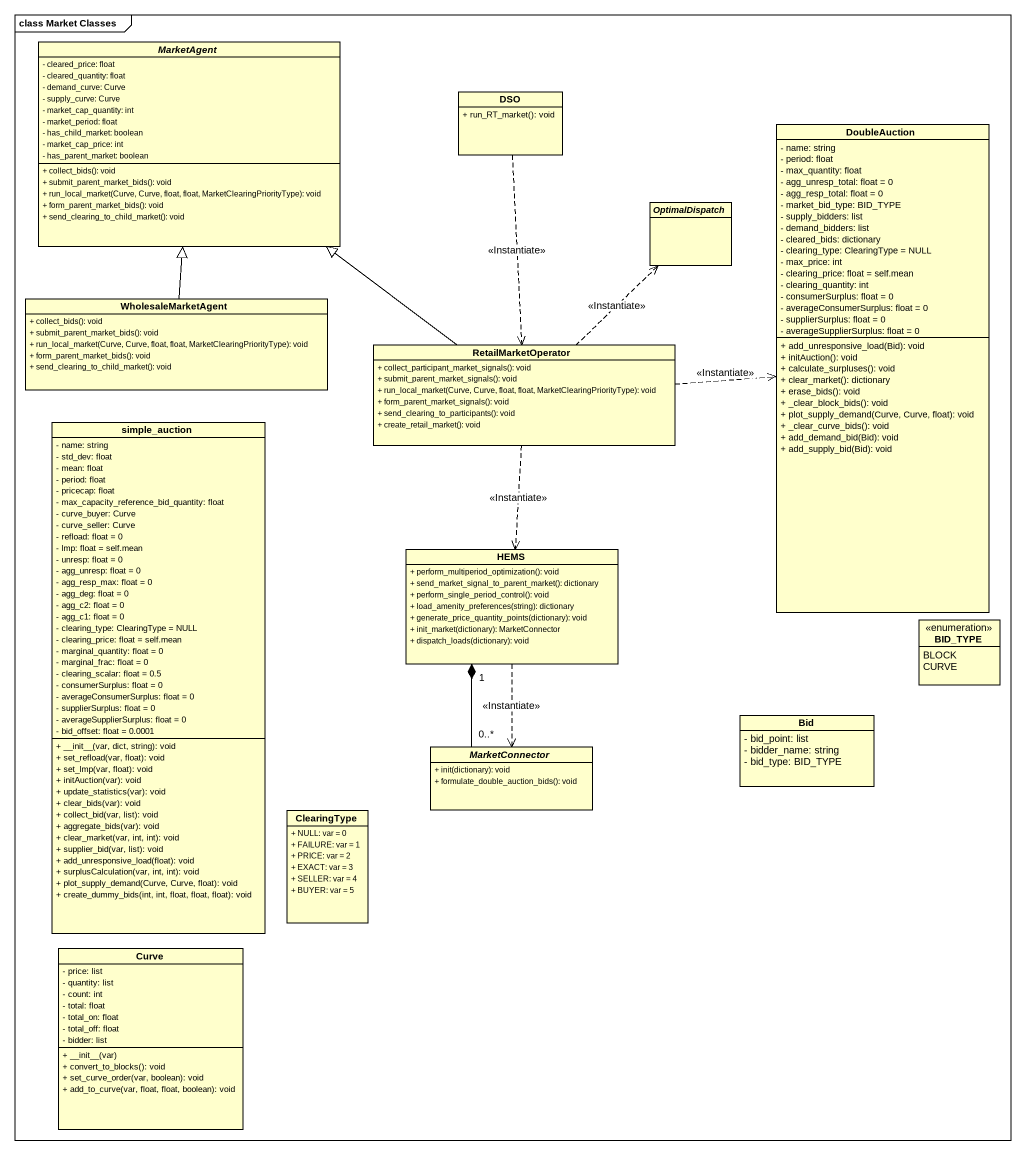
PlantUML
@startuml
mainframe class Market Classes
hide circle
hide empty members
skinparam classAttributeIconSize 0
abstract class MarketAgent {
  - cleared_price: float
  - cleared_quantity: float
  - demand_curve: Curve
  - supply_curve: Curve
  - market_cap_quantity: int
  - market_period: float
  - has_child_market: boolean
  - market_cap_price: int
  - has_parent_market: boolean
  + collect_bids(): void
  + submit_parent_market_bids(): void
  + run_local_market(Curve, Curve, float, float, MarketClearingPriorityType): void
  + form_parent_market_bids(): void
  + send_clearing_to_child_market(): void
}
class DSO {
  + run_RT_market(): void
}
class DoubleAuction {
  - name: string
  - period: float
  - max_quantity: float
  - agg_unresp_total: float = 0
  - agg_resp_total: float = 0
  - market_bid_type: BID_TYPE
  - supply_bidders: list
  - demand_bidders: list
  - cleared_bids: dictionary
  - clearing_type: ClearingType = NULL
  - max_price: int
  - clearing_price: float = self.mean
  - clearing_quantity: int
  - consumerSurplus: float = 0
  - averageConsumerSurplus: float = 0
  - supplierSurplus: float = 0
  - averageSupplierSurplus: float = 0
  + add_unresponsive_load(Bid): void
  + initAuction(): void
  + calculate_surpluses(): void
  + clear_market(): dictionary
  + erase_bids(): void
  + _clear_block_bids(): void
  + plot_supply_demand(Curve, Curve, float): void
  + _clear_curve_bids(): void
  + add_demand_bid(Bid): void
  + add_supply_bid(Bid): void
}
abstract class OptimalDispatch
class WholesaleMarketAgent {
  + collect_bids(): void
  + submit_parent_market_bids(): void
  + run_local_market(Curve, Curve, float, float, MarketClearingPriorityType): void
  + form_parent_market_bids(): void
  + send_clearing_to_child_market(): void
}
class RetailMarketOperator {
  + collect_participant_market_signals(): void
  + submit_parent_market_signals(): void
  + run_local_market(Curve, Curve, float, float, MarketClearingPriorityType): void
  + form_parent_market_signals(): void
  + send_clearing_to_participants(): void
  + create_retail_market(): void
}
class simple_auction {
  - name: string
  - std_dev: float
  - mean: float
  - period: float
  - pricecap: float
  - max_capacity_reference_bid_quantity: float
  - curve_buyer: Curve
  - curve_seller: Curve
  - refload: float = 0
  - lmp: float = self.mean
  - unresp: float = 0
  - agg_unresp: float = 0
  - agg_resp_max: float = 0
  - agg_deg: float = 0
  - agg_c2: float = 0
  - agg_c1: float = 0
  - clearing_type: ClearingType = NULL
  - clearing_price: float = self.mean
  - marginal_quantity: float = 0
  - marginal_frac: float = 0
  - clearing_scalar: float = 0.5
  - consumerSurplus: float = 0
  - averageConsumerSurplus: float = 0
  - supplierSurplus: float = 0
  - averageSupplierSurplus: float = 0
  - bid_offset: float = 0.0001
  + ~__init~__(var, dict, string): void
  + set_refload(var, float): void
  + set_lmp(var, float): void
  + initAuction(var): void
  + update_statistics(var): void
  + clear_bids(var): void
  + collect_bid(var, list): void
  + aggregate_bids(var): void
  + clear_market(var, int, int): void
  + supplier_bid(var, list): void
  + add_unresponsive_load(float): void
  + surplusCalculation(var, int, int): void
  + plot_supply_demand(Curve, Curve, float): void
  + create_dummy_bids(int, int, float, float, float): void
}
class HEMS {
  + perform_multiperiod_optimization(): void
  + send_market_signal_to_parent_market(): dictionary
  + perform_single_period_control(): void
  + load_amenity_preferences(string): dictionary
  + generate_price_quantity_points(dictionary): void
  + init_market(dictionary): MarketConnector
  + dispatch_loads(dictionary): void
}
enum BID_TYPE {
  BLOCK
  CURVE
}
class Bid {
  - bid_point: list
  - bidder_name: string
  - bid_type: BID_TYPE
}
abstract class MarketConnector {
  + init(dictionary): void
  + formulate_double_auction_bids(): void
}
class ClearingType {
  + NULL: var = 0
  + FAILURE: var = 1
  + PRICE: var = 2
  + EXACT: var = 3
  + SELLER: var = 4
  + BUYER: var = 5
}
class Curve {
  - price: list
  - quantity: list
  - count: int
  - total: float
  - total_on: float
  - total_off: float
  - bidder: list
  + ~__init~__(var)
  + convert_to_blocks(): void
  + set_curve_order(var, boolean): void
  + add_to_curve(var, float, float, boolean): void
}
DSO ..> RetailMarketOperator : <<Instantiate>>
WholesaleMarketAgent -up-|> MarketAgent
RetailMarketOperator -up-|> MarketAgent
RetailMarketOperator .right.> DoubleAuction : <<Instantiate>>
RetailMarketOperator .up.> OptimalDispatch : <<Instantiate>>
RetailMarketOperator ..> HEMS : <<Instantiate>>
HEMS ..> MarketConnector : <<Instantiate>>
MarketConnector "0..*" -up-* "1" HEMS
@enduml
